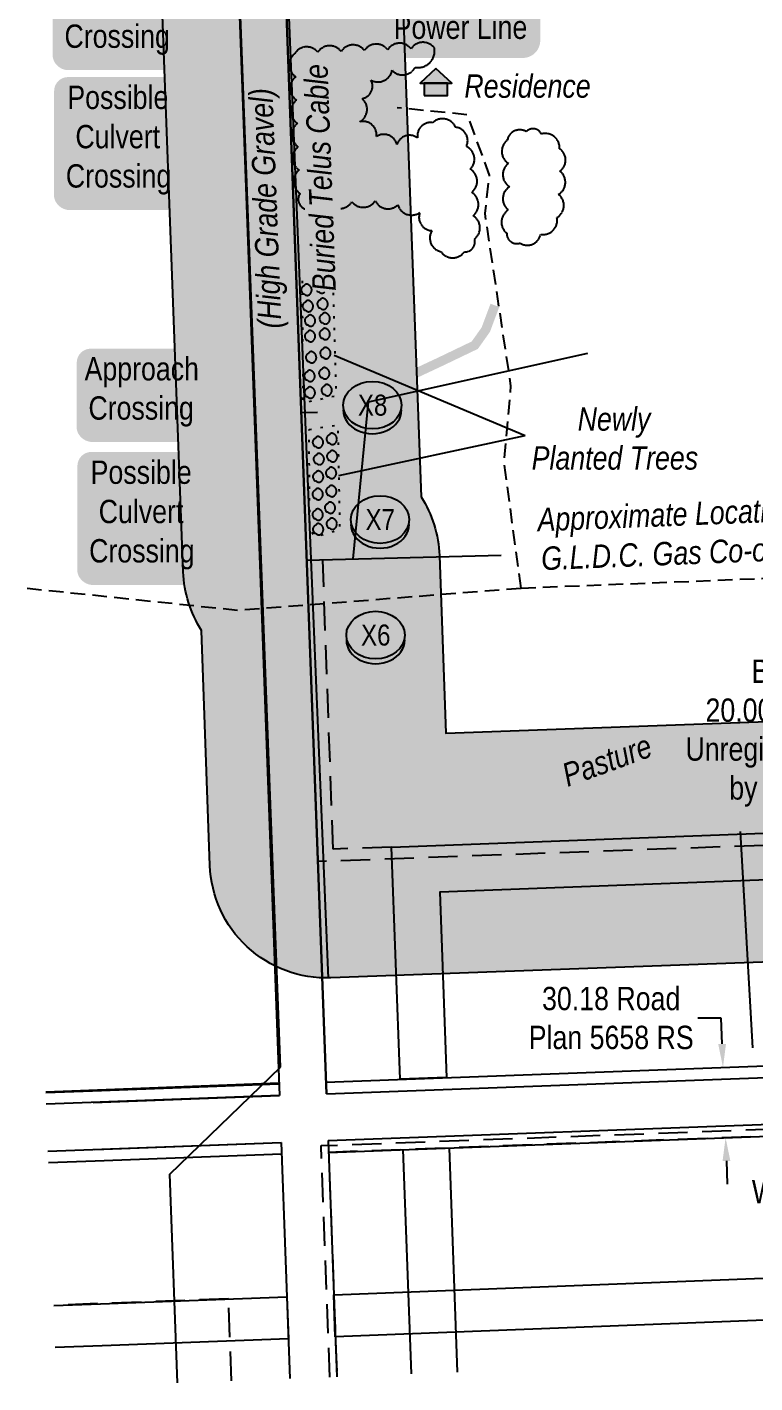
# Model space of a CAD drawing. Extents: x 683818 to 685792, y 5858248 to 5860219.
# Drawn here: x 683902 to 684214, y 5858248 to 5858829 of the extents above; entities that cross this region are included whole.
import ezdxf
from ezdxf.enums import TextEntityAlignment as Align

# ---------------------------------------------------------------- set-up
doc = ezdxf.new("R2010")
doc.units = 0
doc.header["$LTSCALE"] = 5
doc.header["$PDSIZE"] = 0.5
for name, pattern in [('0', [1, 1, 0]), ('foc-ACCESSROAD', [3.75, 2.5, -1.25]), ('foc-FLOWLINE', [3.75, 2.5, -1.25]), ('foc-TOPO', [1, 0.2, -0.8]), ('UG_PIPE', [1.875, 1.25, -0.625])]:
    doc.linetypes.add(name, pattern=pattern)
doc.layers.get('Defpoints').update_dxf_attribs({"color": 9})
for name, color, linetype in [('AS-FENCE', 48, 'foc-FENCE'), ('AS-PIPE-UG', 44, 'UG_PIPE'), ('AS-PIPE-UG-T', 44, 'Continuous'), ('AS-POWER', 104, 'foc-POWER'), ('AS-POWER-T', 104, 'Continuous'), ('AS-RESIDENCE', 14, 'Continuous'), ('AS-ROADS', 254, 'Continuous'), ('AS-TELEPHONE', 224, 'foc-TEL'), ('AS-TELEPHONE-T', 224, 'Continuous'), ('AS-TELUS', 224, 'foc-TEL'), ('C-AR', 13, 'foc-ACCESSROAD'), ('C-FLOWLINE', 13, 'foc-FLOWLINE'), ('C-RW', 13, 'Continuous'), ('CG-NOTES', 7, 'Continuous'), ('F-RW', 190, 'Continuous'), ('F-WS', 190, 'foc-ACCESSROAD'), ('L-SEC', 7, 'Continuous'), ('L-TITLEDB', 4, 'Continuous'), ('L-TITLEDB-T', 4, 'Continuous'), ('P-BUFFER-H 30m', 51, 'Continuous'), ('P-CROSSINGS', 250, 'Continuous'), ('T-BUSH', 110, '0'), ('T-BUSH-T', 110, 'Continuous'), ('T-GENERAL', 48, 'foc-TOPO'), ('T-WATER-T', 170, 'Continuous')]:
    doc.layers.add(name, color=color, linetype=linetype)
for name, color, linetype, lineweight in [('C-AR-T', 13, 'Continuous', 9), ('C-RW-T', 13, 'Continuous', 9), ('T-TEXT', 48, 'Continuous', 18)]:
    doc.layers.add(name, color=color, linetype=linetype, lineweight=lineweight)
doc.layers.add('P-PROPOSED-WL2', color=7, linetype='Continuous', true_color=0x05c1ff)
doc.layers.add('P-PROPOSED-WL4', color=7, linetype='Continuous', true_color=0x5b5bc8)
doc.styles.add('80', font='ARIALN.TTF', dxfattribs={"height": 10})
doc.styles.add('80CG', font='ARIALN.TTF', dxfattribs={"height": 10})
doc.styles.add('80L', font='ARIALN.TTF', dxfattribs={"height": 10})
doc.styles.add('80LS', font='ARIALNI.TTF', dxfattribs={"height": 10})
doc.styles.add('BOLD', font='ARIALNB.TTF')
doc.styles.add('Crossing', font='ARIALN.TTF', dxfattribs={"height": 10})
doc.styles.add('foc-LtypeFont', font='ARIALN.TTF', dxfattribs={"height": 7.35})
doc.linetypes.add('foc-FENCE', pattern='A,10,-1,["X",foc-LtypeFont,S=0.2,R=0,X=-0.625,Y=-0.75],-1.24', length=12.24)
doc.linetypes.add('foc-FENCE-NOLINE', pattern='A,0,-6,["X",foc-LtypeFont,S=0.2,R=0,X=-0.625,Y=-0.75],-6.24', length=12.24)
doc.linetypes.add('foc-POWER', pattern='A,6,-1,["P",foc-LtypeFont,S=0.2,R=0,X=-0.625,Y=-0.75],-1.24,4', length=12.24)
doc.linetypes.add('foc-POWER-NOLINE', pattern='A,0,-4,["P",foc-LtypeFont,S=0.2,R=0,X=-0.625,Y=-0.75],-8.24', length=12.24)
doc.linetypes.add('foc-TEL', pattern='A,2,-1,["T",foc-LtypeFont,S=0.2,R=0,X=-0.425,Y=-0.75],-1.24,8', length=12.24)
doc.linetypes.add('foc-TEL-NOLINE', pattern='A,0,-2,["T",foc-LtypeFont,S=0.2,R=0,X=-0.425,Y=-0.75],-10.24', length=12.24)
doc.linetypes.add('foc-TOPO-flowdirection-NOLINE', pattern='A,0,[">",foc-LtypeFont,S=0.3,R=0,X=0,Y=-0.945],-20,[">",foc-LtypeFont,S=0.3,R=0,X=0,Y=-0.945],0', length=20)
doc.dimstyles.new('Compass 5 000', dxfattribs={"dimscale": 5, "dimtxt": 9, "dimasz": 2, "dimexe": 0.2, "dimexo": 0.0625, "dimgap": 0.5, "dimtad": 0, "dimtih": 1, "dimtoh": 1, "dimzin": 0, "dimdsep": 46, "dimtxsty": '80CG', "dimcen": 0.1, "dimse1": 1, "dimse2": 1, "dimclrd": 256, "dimclrt": 256, "dimaunit": 1, "dimadec": 4, "dimazin": 0, "dimtfac": 0.06, "dimtofl": 0, "dimtmove": 0, "dimatfit": 1, "dimfxl": 0.2, "dimtolj": 1, "dimtzin": 0, "dimlwd": -1, "dimarcsym": 0})

# ---------------------------------------------------------------- blocks, each defined once
blk = doc.blocks.new('*D464')
at = {"layer": 'C-RW-T', "transparency": 16777216}
for p, q in [((684287.85, 5858525.99), (684277.85, 5858525.99)), ((684288.99, 5858495.83), (684287.85, 5858525.99)), ((684290.49, 5858455.83), (684290.87, 5858445.84))]:
    blk.add_line(p, q, dxfattribs=at)
for points in [[(684290.65, 5858495.89), (684287.32, 5858495.77), (684289.36, 5858485.84)], [(684292.16, 5858455.9), (684288.82, 5858455.77), (684290.11, 5858465.83)]]:
    blk.add_solid(points, dxfattribs=at)
at = {"layer": 'Defpoints', "color": 0, "transparency": 16777216}
for p in [(684289.36, 5858485.84), (684298.34, 5858486.17), (684299.09, 5858466.16)]:
    blk.add_point(p, dxfattribs=at)
at = {"layer": 'C-RW-T', "transparency": 16777216, "insert": (684230.35, 5858525.99), "char_height": 10, "attachment_point": 5, "style": '80CG'}
blk.add_mtext('\\A1;Baytex\\P20.00 P/L R/W^JUnregistered Plan\\Pby Caltech', dxfattribs=at)
blk = doc.blocks.new('*D498')
at = {"layer": 'Defpoints', "color": 0, "transparency": 16777216}
for p in [(684135.46, 5858380.37), (684200.59, 5858382.79), (684136.57, 5858350.23)]:
    blk.add_point(p, dxfattribs=at)
at = {"layer": 'L-TITLEDB-T', "transparency": 16777216}
for p, q in [((684199.81, 5858403.86), (684189.81, 5858403.86)), ((684200.22, 5858392.78), (684199.81, 5858403.86)), ((684202.07, 5858342.65), (684202.44, 5858332.65))]:
    blk.add_line(p, q, dxfattribs=at)
for points in [[(684201.88, 5858392.84), (684198.55, 5858392.72), (684200.59, 5858382.79)], [(684203.74, 5858342.71), (684200.41, 5858342.59), (684201.7, 5858352.64)]]:
    blk.add_solid(points, dxfattribs=at)
at = {"layer": 'L-TITLEDB-T', "transparency": 16777216, "insert": (684152.7, 5858403.86), "char_height": 10, "attachment_point": 5, "style": '80CG'}
blk.add_mtext('\\A1;30.18 Road\\PPlan 5658 RS', dxfattribs=at)
blk = doc.blocks.new('res_occ')
for points in [[(0.1, 0.89), (-1.26, -0.37), (1.46, -0.37)], [(-0.9, -1.43), (1.1, -1.43), (1.1, -0.37), (-0.9, -0.37)]]:
    blk.add_hatch(color=14).paths.add_polyline_path(points)
at = {"color": 14}
for points in [[(0.1, 0.89), (-1.26, -0.37), (1.46, -0.37)], [(-0.9, -1.43), (1.1, -1.43), (1.1, -0.37), (-0.9, -0.37)]]:
    blk.add_lwpolyline(points, close=True, dxfattribs=at)
blk = doc.blocks.new('xing2')
h = blk.add_hatch(color=50)
h.dxf.hatch_style = 1
edge = h.paths.add_edge_path()
edge.add_ellipse((0, 0), major_axis=(-12.5, 0), ratio=0.816297, start_angle=0, end_angle=360)
h = blk.add_hatch(color=250)
h.dxf.hatch_style = 1
edge = h.paths.add_edge_path()
edge.add_ellipse((0, -2.05), major_axis=(-12.5, 0), ratio=0.816297, start_angle=0, end_angle=180)
edge.add_line((12.5, -2.05), (12.5, 0))
edge.add_ellipse((0, 0), major_axis=(-12.5, 0), ratio=0.816297, start_angle=0, end_angle=180, ccw=False)
edge.add_line((-12.5, 0), (-12.5, -2.05))
at = {"color": 250}
blk.add_ellipse((0, 0), major_axis=(-12.5, 0), ratio=0.816297, dxfattribs=at)
blk.add_ellipse((0, -2.05), major_axis=(-12.5, 0), ratio=0.816297, start_param=0, end_param=3.141593, dxfattribs=at)
at = {"color": 250, "style": 'Crossing'}
blk.add_attdef('CROSSING', text='', height=9, dxfattribs=at).set_placement((0.09, 0.02), align=Align.MIDDLE_CENTER)
at = {"color": 250, "style": 'Crossing', "flags": 1}
for tag, p in [('OWNER', (0.09, -12.49)), ('DESCRIPTION', (0.09, -25.77)), ('LOCATION', (0.09, -39.3)), ('DWG_REF', (0.09, -52.84))]:
    blk.add_attdef(tag, text='', height=9, dxfattribs=at).set_placement(p, align=Align.MIDDLE_CENTER)
blk = doc.blocks.new('*U538')
h = blk.add_hatch(color=255)
edge = h.paths.add_edge_path()
edge.add_line((-26.5, -20), (26.5, -20))
edge.add_arc((26.5, -14), 6, 270, 360)
edge.add_line((32.5, -14), (32.5, 12.5))
edge.add_arc((26.5, 12.5), 6, 0, 90)
edge.add_line((26.5, 18.5), (-26.5, 18.5))
edge.add_arc((-26.5, 12.5), 6, 90, 180)
edge.add_line((-32.5, 12.5), (-32.5, -14))
edge.add_arc((-26.5, -14), 6, 180, 270)
at = {"color": 104, "flags": 128}
blk.add_lwpolyline([(-76.74, 33.89, 0, 7.5, 0), (0, 0, 0, 0, 0)], format="xyseb", dxfattribs=at)
blk.add_lwpolyline([(-26.5, -20, 3, 3, 0), (26.5, -20, 3, 3, 0.414214), (32.5, -14, 3, 3, 0), (32.5, 12.5, 3, 0, 0.414214), (26.5, 18.5, 0, 0, 0), (-26.5, 18.5, 0, 0, 0.414214), (-32.5, 12.5, 0, 0, 0), (-32.5, -14, 0, 3, 0.414214)], format="xyseb", close=True, dxfattribs=at)
at = {"color": 104, "style": '80'}
blk.add_attdef('ENTER_TEXT_001', (-26.85, -4.92), '', height=10, dxfattribs=at)
blk = doc.blocks.new('*U540')
h = blk.add_hatch(color=59)
edge = h.paths.add_edge_path()
edge.add_line((-21.5, -20), (21.5, -20))
edge.add_arc((21.5, -14), 6, 270, 360)
edge.add_line((27.5, -14), (27.5, 12.5))
edge.add_arc((21.5, 12.5), 6, 0, 90)
edge.add_line((21.5, 18.5), (-21.5, 18.5))
edge.add_arc((-21.5, 12.5), 6, 90, 180)
edge.add_line((-27.5, 12.5), (-27.5, -14))
edge.add_arc((-21.5, -14), 6, 180, 270)
at = {"color": 1, "flags": 128}
blk.add_lwpolyline([(-21.5, -20, 3, 3, 0), (21.5, -20, 3, 3, 0.414214), (27.5, -14, 3, 3, 0), (27.5, 12.5, 3, 0, 0.414214), (21.5, 18.5, 0, 0, 0), (-21.5, 18.5, 0, 0, 0.414214), (-27.5, 12.5, 0, 0, 0), (-27.5, -14, 0, 3, 0.414214)], format="xyseb", close=True, dxfattribs=at)
blk.add_lwpolyline([(65.81, -10.69, 0, 7.5, 0), (0, 0, 0, 0, 0)], format="xyseb", dxfattribs=at)
at = {"color": 1, "style": '80'}
blk.add_attdef('ENTER_TEXT_001', (-35.99, -5), '', height=10, dxfattribs=at)
blk = doc.blocks.new('*U544')
h = blk.add_hatch(color=254)
edge = h.paths.add_edge_path()
edge.add_line((-21.5, -28.5), (21.5, -28.5))
edge.add_arc((21.5, -22.5), 6, 270, 360)
edge.add_line((27.5, -22.5), (27.5, 21))
edge.add_arc((21.5, 21), 6, 0, 90)
edge.add_line((21.5, 27), (-21.5, 27))
edge.add_arc((-21.5, 21), 6, 90, 180)
edge.add_line((-27.5, 21), (-27.5, -22.5))
edge.add_arc((-21.5, -22.5), 6, 180, 270)
at = {"color": 160, "flags": 128}
blk.add_lwpolyline([(-21.5, -28.5, 3, 3, 0), (21.5, -28.5, 3, 3, 0.414214), (27.5, -22.5, 3, 3, 0), (27.5, 21, 3, 0, 0.414214), (21.5, 27, 0, 0, 0), (-21.5, 27, 0, 0, 0.414214), (-27.5, 21, 0, 0, 0), (-27.5, -22.5, 0, 3, 0.414214)], format="xyseb", close=True, dxfattribs=at)
at = {"color": 160, "style": '80'}
blk.add_attdef('ENTER_TEXT_001', (-26.85, -4.92), '', height=10, dxfattribs=at)
blk = doc.blocks.new('*U543')
h = blk.add_hatch(color=59)
edge = h.paths.add_edge_path()
edge.add_line((-21.5, -20), (21.5, -20))
edge.add_arc((21.5, -14), 6, 270, 360)
edge.add_line((27.5, -14), (27.5, 12.5))
edge.add_arc((21.5, 12.5), 6, 0, 90)
edge.add_line((21.5, 18.5), (-21.5, 18.5))
edge.add_arc((-21.5, 12.5), 6, 90, 180)
edge.add_line((-27.5, 12.5), (-27.5, -14))
edge.add_arc((-21.5, -14), 6, 180, 270)
at = {"color": 1, "flags": 128}
blk.add_lwpolyline([(-21.5, -20, 3, 3, 0), (21.5, -20, 3, 3, 0.414214), (27.5, -14, 3, 3, 0), (27.5, 12.5, 3, 0, 0.414214), (21.5, 18.5, 0, 0, 0), (-21.5, 18.5, 0, 0, 0.414214), (-27.5, 12.5, 0, 0, 0), (-27.5, -14, 0, 3, 0.414214)], format="xyseb", close=True, dxfattribs=at)
blk.add_lwpolyline([(70.25, -8.33, 0, 7.5, 0), (0, 0, 0, 0, 0)], format="xyseb", dxfattribs=at)
at = {"color": 1, "style": '80'}
blk.add_attdef('ENTER_TEXT_001', (-35.99, -5), '', height=10, dxfattribs=at)
blk = doc.blocks.new('*U545')
h = blk.add_hatch(color=254)
edge = h.paths.add_edge_path()
edge.add_line((-21.5, -28.5), (21.5, -28.5))
edge.add_arc((21.5, -22.5), 6, 270, 360)
edge.add_line((27.5, -22.5), (27.5, 21))
edge.add_arc((21.5, 21), 6, 0, 90)
edge.add_line((21.5, 27), (-21.5, 27))
edge.add_arc((-21.5, 21), 6, 90, 180)
edge.add_line((-27.5, 21), (-27.5, -22.5))
edge.add_arc((-21.5, -22.5), 6, 180, 270)
at = {"color": 160, "flags": 128}
blk.add_lwpolyline([(-21.5, -28.5, 3, 3, 0), (21.5, -28.5, 3, 3, 0.414214), (27.5, -22.5, 3, 3, 0), (27.5, 21, 3, 0, 0.414214), (21.5, 27, 0, 0, 0), (-21.5, 27, 0, 0, 0.414214), (-27.5, 21, 0, 0, 0), (-27.5, -22.5, 0, 3, 0.414214)], format="xyseb", close=True, dxfattribs=at)
at = {"color": 160, "style": '80'}
blk.add_attdef('ENTER_TEXT_001', (-26.85, -4.92), '', height=10, dxfattribs=at)

msp = doc.modelspace()

# ---------------------------------------------------------------- hatches: boundary and pattern name
at = {"layer": 'P-BUFFER-H 30m'}
h = msp.add_hatch(color=256, dxfattribs=at)
h.dxf.hatch_style = 1
edge = h.paths.add_edge_path()
edge.add_line((684055.703, 5859046.042), (684071.22, 5858627.276))
edge.add_arc((684029.141, 5858600.28), 49.994, 2.048292, 32.682197, ccw=False)
edge.add_line((684079.103, 5858602.067), (684081.825, 5858525.967))
edge.add_line((684081.825, 5858525.967), (684612.864, 5858545.286))
edge.add_arc((684614.681, 5858495.325), 49.994, 2.083392, 92.083392, ccw=False)
edge.add_line((684664.642, 5858497.142), (684668.173, 5858400.067))
edge.add_arc((684618.213, 5858398.25), 49.994, -87.879377, 2.083392, ccw=False)
edge.add_line((684620.062, 5858348.29), (684617.065, 5858348.179))
edge.add_arc((684615.215, 5858398.139), 49.994, 182.083392, 272.120623, ccw=False)
edge.add_line((684565.254, 5858396.321), (684563.649, 5858440.44))
edge.add_line((684563.649, 5858440.44), (684032.578, 5858421.121))
edge.add_arc((684030.761, 5858471.081), 49.994, 182.048292, 272.083392, ccw=False)
edge.add_line((683980.799, 5858469.294), (683977.197, 5858569.994))
edge.add_arc((684019.316, 5858596.927), 49.994, 182.122155, 212.597624, ccw=False)
edge.add_line((683969.356, 5858595.076), (683950.822, 5859095.249))
edge.add_arc((684000.782, 5859097.1), 49.994, 92.053666, 182.122155, ccw=False)
edge.add_line((683998.99, 5859147.062), (684001.987, 5859147.169))
edge.add_line((684001.987, 5859147.169), (684716.657, 5859172.796))
edge.add_arc((684718.449, 5859122.834), 49.994, 2.053666, 92.053666, ccw=False)
edge.add_line((684768.411, 5859124.626), (684768.518, 5859121.629))
edge.add_arc((684718.556, 5859119.837), 49.994, -87.946334, 2.053666, ccw=False)
edge.add_line((684720.348, 5859069.875), (684055.703, 5859046.042))
at = {"layer": 'P-PROPOSED-WL2', "linetype": 'Continuous'}
h = msp.add_hatch(color=256, dxfattribs=at)
h.dxf.hatch_style = 1
h.paths.add_polyline_path([(684615.215, 5858398.139), (684611.793, 5858492.218), (684030.761, 5858471.081), (684026.251, 5858597.175), (684022.313, 5858597.034), (684022.201, 5858600.032), (684029.141, 5858600.28), (684033.651, 5858474.188), (684614.681, 5858495.325), (684618.213, 5858398.25)])
at = {"layer": 'P-PROPOSED-WL4'}
h = msp.add_hatch(color=256, dxfattribs=at)
h.dxf.hatch_style = 1
h.paths.add_polyline_path([(684000.782, 5859097.1), (684019.316, 5858596.927), (684022.313, 5858597.034), (684003.779, 5859097.207)])

# ---------------------------------------------------------------- linework, layer by layer
at = {"layer": 'AS-FENCE', "linetype": 'foc-FENCE-NOLINE', "flags": 128}
msp.add_lwpolyline([(684031.574, 5858420.81), (684021.947, 5858655.806), (684001.106, 5859169.351)], dxfattribs=at)
at = {"layer": 'AS-FENCE', "flags": 128}
for points in [[(684042.206, 5858600.618), (684048.713, 5858667.959), (684142.69, 5858688.83)], [(684022.199, 5858600.1), (684105.584, 5858602.259)], [(684207.938, 5858483.834), (684213.265, 5858391.079)]]:
    msp.add_lwpolyline(points, dxfattribs=at)
at = {"layer": 'AS-PIPE-UG', "flags": 128}
for points in [[(684114.111, 5858588.14), (684463.559, 5858602.176), (684700.451, 5858515.147), (684830.824, 5858519.314), (684833.459, 5858520.658), (684834.328, 5858522.746), (684832.262, 5858556.508), (684833.649, 5858570.001), (684837.943, 5858573.484), (684844.109, 5858573.401), (684862.302, 5858577.092), (684888.365, 5858577.444), (684869.926, 5858985.58), (684973.582, 5858989.756), (684963.827, 5859218.443)], [(684114.111, 5858588.14), (684106.82, 5858641.929), (684109.768, 5858674.793), (684098.649, 5858748.599), (684100.605, 5858765.048), (684091.085, 5858790.933), (684061.069, 5858793.954)], [(683902.477, 5858588.103), (683992.862, 5858578.667), (684114.111, 5858588.14)]]:
    msp.add_lwpolyline(points, dxfattribs=at)
at = {"layer": 'AS-POWER', "linetype": 'foc-POWER-NOLINE', "flags": 128}
for points in [[(684011.038, 5858382.841), (683977.358, 5859268.518)], [(684030.485, 5858376.487), (684834.165, 5858406.246), (685638.047, 5858438.156)], [(683910.484, 5858372.011), (683930.551, 5858372.754), (684010.38, 5858375.743)]]:
    msp.add_lwpolyline(points, dxfattribs=at)
at = {"layer": 'AS-POWER', "flags": 128}
msp.add_lwpolyline([(683966.969, 5858247.565), (683963.669, 5858336.985), (684011.038, 5858382.841)], dxfattribs=at)
at = {"layer": 'AS-ROADS', "flags": 128}
for points, const_width in [([(684009.652, 5858822.805), (684079.86, 5858825.493)], 3.999), ([(684012.764, 5858657.808), (684027.896, 5858662.526), (684046.638, 5858669.741), (684079.819, 5858685.281), (684094.257, 5858692.218), (684098.977, 5858698.878), (684102.864, 5858709.284)], 3.999), ([(684039.59, 5858667.028), (684039.171, 5858575.167), (684111.482, 5858476.434)], 3)]:
    msp.add_lwpolyline(points, dxfattribs=dict(at, const_width=const_width))
at = {"layer": 'AS-TELEPHONE', "linetype": 'foc-TEL-NOLINE', "flags": 128}
msp.add_lwpolyline([(684030.671, 5858371.462), (684001.106, 5859169.351), (683997.454, 5859269.253)], dxfattribs=at)
at = {"layer": 'AS-TELUS', "linetype": 'foc-TEL-NOLINE', "flags": 128}
for points in [[(684031.416, 5858351.367), (684835.095, 5858381.126), (685639.044, 5858413.038)], [(683911.415, 5858346.875), (684011.32, 5858350.615)]]:
    msp.add_lwpolyline(points, dxfattribs=at)
at = {"layer": 'AS-TELUS', "linetype": 'foc-TOPO-flowdirection-NOLINE', "flags": 128}
msp.add_lwpolyline([(683931.491, 5858347.634), (684011.32, 5858350.623)], dxfattribs=at)
at = {"layer": 'C-AR', "flags": 128}
for points in [[(684026.886, 5858663.339), (684019.859, 5858663.26)], [(684033.577, 5858476.256), (684029.141, 5858600.28)], [(684630.299, 5858492.891), (684026.985, 5858470.944)], [(684058.613, 5858477.159), (684033.577, 5858476.256)]]:
    msp.add_lwpolyline(points, dxfattribs=at)
at = {"layer": 'C-AR-T', "flags": 128}
msp.add_lwpolyline([(684022.201, 5858600.032), (684029.141, 5858600.28)], dxfattribs=at)
at = {"layer": 'C-RW', "flags": 128}
msp.add_lwpolyline([(684082.156, 5858378.4), (684062.298, 5858377.665), (684058.613, 5858477.159), (685634.18, 5858536.404), (685634.984, 5858516.442), (684079.277, 5858457.891)], close=True, dxfattribs=at)
for points in [[(684063.415, 5858347.52), (684066.974, 5858251.426)], [(684083.247, 5858348.254), (684086.726, 5858252.188)]]:
    msp.add_lwpolyline(points, dxfattribs=at)
at = {"layer": 'F-RW', "flags": 128}
msp.add_lwpolyline([(684034.49, 5858267.303), (684033.825, 5858285.284), (684317.023, 5858296.242), (684327.206, 5858307.269), (684325.399, 5858357.085), (684343.377, 5858357.751), (684345.451, 5858300.521), (684325.161, 5858278.55)], close=True, dxfattribs=at)
msp.add_lwpolyline([(683913.866, 5858280.743), (683933.941, 5858281.497), (684013.744, 5858284.496), (684014.413, 5858266.508), (683934.607, 5858263.51), (683914.532, 5858262.756)], dxfattribs=at)
at = {"layer": 'F-WS'}
msp.add_lwpolyline([(683990.078, 5858248.457), (683988.779, 5858283.59), (683913.863, 5858280.819)], dxfattribs=at)
at = {"layer": 'L-SEC', "flags": 128}
for points in [[(684001.101, 5859169.464), (684030.671, 5858371.462)], [(683981.01, 5859168.616), (684010.575, 5858370.718)], [(684030.671, 5858371.462), (684834.351, 5858401.222)], [(684031.416, 5858351.367), (684835.095, 5858381.126)], [(684010.575, 5858370.718), (683910.67, 5858366.978)], [(683930.739, 5858367.729), (684010.575, 5858370.718)], [(683911.415, 5858346.882), (684011.32, 5858350.623)], [(684011.32, 5858350.623), (684015.08, 5858249.422)], [(684031.416, 5858351.367), (684035.177, 5858250.198)]]:
    msp.add_lwpolyline(points, dxfattribs=at)
at = {"layer": 'L-TITLEDB', "flags": 128}
for points in [[(684030.485, 5858376.487), (684834.165, 5858406.246)], [(683910.472, 5858372.324), (684010.346, 5858376.068)], [(684031.6, 5858346.342), (684835.281, 5858376.101)], [(684011.508, 5858345.598), (683931.679, 5858342.609), (683911.601, 5858341.858)]]:
    msp.add_lwpolyline(points, dxfattribs=at)
at = {"layer": 'P-BUFFER-H 30m', "flags": 128}
msp.add_lwpolyline([(684055.703, 5859046.042), (684071.22, 5858627.276, -0.1344674), (684079.103, 5858602.067), (684081.825, 5858525.967), (684612.864, 5858545.286, -0.4142136), (684664.642, 5858497.142), (684668.173, 5858400.067, -0.4140232), (684620.062, 5858348.29), (684617.065, 5858348.179, -0.4144039), (684565.254, 5858396.321), (684563.649, 5858440.44), (684032.578, 5858421.121, -0.414393), (683980.799, 5858469.294), (683977.197, 5858569.994, -0.1337637), (683969.356, 5858595.076), (683950.822, 5859095.249, -0.4145637), (683998.99, 5859147.062), (684001.987, 5859147.169), (684716.657, 5859172.796, -0.4142136), (684768.411, 5859124.626), (684768.518, 5859121.629, -0.4142136), (684720.348, 5859069.875)], format="xyb", close=True, dxfattribs=at)
at = {"layer": 'T-BUSH', "flags": 128}
for points in [[(684036.906, 5858750.817, 0.2391867), (684041.636, 5858753.663, 0.5205671), (684051.623, 5858754.133, 0.5205671), (684061.29, 5858752.354, 0.5205671), (684070.747, 5858749.108, 0.5205671), (684075.88, 5858741.304, 0.5205671), (684079.787, 5858732.274, 0.5205671), (684089.781, 5858732.209, 0.5205671), (684094.161, 5858737.708, 0.5205671), (684093.555, 5858747.689, 0.5205671), (684092.949, 5858757.669, 0.5205671), (684092.343, 5858767.649, 0.5205671), (684090.652, 5858777.386, 0.5205671), (684086.052, 5858785.603, 0.5205671), (684076.244, 5858787.549, 0.5205671), (684069.776, 5858781.008, 0.5205671), (684060.898, 5858778.153, 0.5205671), (684052.161, 5858781.623, 0.5205671), (684045.042, 5858787.947, 0.5205671), (684045.971, 5858797.902, 0.5205671), (684049.738, 5858805.848, 0.5205671), (684058.82, 5858810.029, 0.5205671), (684068.72, 5858811.268, 0.5205671), (684076.947, 5858819.577, 0.5205671), (684066.955, 5858819.208, 0.5205671), (684056.963, 5858818.838, 0.5205671), (684046.971, 5858818.469, 0.5205671), (684036.979, 5858818.1, 0.5205671), (684026.987, 5858817.731, 0.5205671), (684017.156, 5858817.213, 0.5205671), (684017.526, 5858807.221, 0.5205671), (684017.896, 5858797.229, 0.5205671), (684018.267, 5858787.237, 0.5205671), (684018.637, 5858777.245, 0.5205671), (684019.007, 5858767.253, 0.5205671), (684019.377, 5858757.261, 0.480563), (684021.49, 5858750.59, 0.480563)], [(684022.976, 5858718.091, 0.5205671), (684021.069, 5858717.578, 0.5205671), (684020.225, 5858714.903, 0.5205671), (684021.179, 5858714.243, 0.5205671), (684023.709, 5858714.169, 0.5205671), (684022.976, 5858718.091)], [(684023.583, 5858711.115, 0.5205671), (684021.676, 5858710.602, 0.5205671), (684020.832, 5858707.926, 0.5205671), (684021.786, 5858707.266, 0.5205671), (684024.316, 5858707.193, 0.5205671), (684023.583, 5858711.115)], [(684026.618, 5858715.489, 0.3643682), (684027.475, 5858715.182, 0.5077442), (684029.967, 5858715.059)], [(684029.879, 5858712.054, 0.5205671), (684027.972, 5858711.541, 0.5205671), (684027.129, 5858708.865, 0.5205671), (684028.082, 5858708.205, 0.5205671), (684030.613, 5858708.132, 0.5205671), (684029.879, 5858712.054)], [(684024.493, 5858704.896, 0.5205671), (684022.586, 5858704.383, 0.5205671), (684021.743, 5858701.708, 0.5205671), (684022.696, 5858701.048, 0.5205671), (684025.227, 5858700.974, 0.5205671), (684024.493, 5858704.896)], [(684030.79, 5858705.836, 0.5205671), (684028.883, 5858705.322, 0.5205671), (684028.039, 5858702.647, 0.5205671), (684028.993, 5858701.987, 0.5205671), (684031.523, 5858701.914, 0.5205671), (684030.79, 5858705.836)], [(684030.79, 5858699.164, 0.5205671), (684028.883, 5858698.651, 0.5205671), (684028.039, 5858695.975, 0.5205671), (684028.993, 5858695.316, 0.5205671), (684031.523, 5858695.242, 0.5205671), (684030.79, 5858699.164)], [(684024.493, 5858698.225, 0.5205671), (684022.586, 5858697.712, 0.5205671), (684021.743, 5858695.036, 0.5205671), (684022.696, 5858694.376, 0.5205671), (684025.227, 5858694.303, 0.5205671), (684024.493, 5858698.225)], [(684024.963, 5858689.182, 0.5205671), (684023.056, 5858688.668, 0.5205671), (684022.213, 5858685.993, 0.5205671), (684023.166, 5858685.333, 0.5205671), (684025.697, 5858685.26, 0.5205671), (684024.963, 5858689.182)], [(684031.072, 5858690.966, 0.5205671), (684029.165, 5858690.453, 0.5205671), (684028.321, 5858687.777, 0.5205671), (684029.275, 5858687.118, 0.5205671), (684031.805, 5858687.044, 0.5205671), (684031.072, 5858690.966)], [(684024.305, 5858681.198, 0.5205671), (684022.398, 5858680.685, 0.5205671), (684021.555, 5858678.009, 0.5205671), (684022.508, 5858677.35, 0.5205671), (684025.039, 5858677.276, 0.5205671), (684024.305, 5858681.198)], [(684030.602, 5858682.325, 0.5205671), (684028.695, 5858681.812, 0.5205671), (684027.851, 5858679.136, 0.5205671), (684028.805, 5858678.477, 0.5205671), (684031.335, 5858678.403, 0.5205671), (684030.602, 5858682.325)], [(684024.399, 5858674.06, 0.5205671), (684022.492, 5858673.547, 0.5205671), (684021.649, 5858670.871, 0.5205671), (684022.602, 5858670.211, 0.5205671), (684025.133, 5858670.138, 0.5205671), (684024.399, 5858674.06)], [(684031.636, 5858675.093, 0.5205671), (684029.729, 5858674.58, 0.5205671), (684028.885, 5858671.904, 0.5205671), (684029.839, 5858671.245, 0.5205671), (684032.369, 5858671.171, 0.5205671), (684031.636, 5858675.093)], [(684027.882, 5858652.792, 0.5205671), (684025.975, 5858652.279, 0.5205671), (684025.131, 5858649.603, 0.5205671), (684026.085, 5858648.943, 0.5205671), (684028.615, 5858648.87, 0.5205671), (684027.882, 5858652.792)], [(684033.802, 5858654.201, 0.5205671), (684031.895, 5858653.687, 0.5205671), (684031.052, 5858651.012, 0.5205671), (684032.005, 5858650.352, 0.5205671), (684034.536, 5858650.279, 0.5205671), (684033.802, 5858654.201)], [(684033.99, 5858646.781, 0.5205671), (684032.083, 5858646.267, 0.5205671), (684031.24, 5858643.592, 0.5205671), (684032.193, 5858642.932, 0.5205671), (684034.724, 5858642.859, 0.5205671), (684033.99, 5858646.781)], [(684028.258, 5858645.56, 0.5205671), (684026.351, 5858645.046, 0.5205671), (684025.507, 5858642.371, 0.5205671), (684026.461, 5858641.711, 0.5205671), (684028.991, 5858641.638, 0.5205671), (684028.258, 5858645.56)], [(684027.976, 5858638.046, 0.5205671), (684026.069, 5858637.533, 0.5205671), (684025.225, 5858634.857, 0.5205671), (684026.179, 5858634.197, 0.5205671), (684028.709, 5858634.124, 0.5205671), (684027.976, 5858638.046)], [(684033.521, 5858639.642, 0.5205671), (684031.613, 5858639.129, 0.5205671), (684030.77, 5858636.454, 0.5205671), (684031.723, 5858635.794, 0.5205671), (684034.254, 5858635.721, 0.5205671), (684033.521, 5858639.642)], [(684027.788, 5858630.532, 0.5205671), (684025.881, 5858630.019, 0.5205671), (684025.037, 5858627.343, 0.5205671), (684025.991, 5858626.683, 0.5205671), (684028.521, 5858626.61, 0.5205671), (684027.788, 5858630.532)], [(684033.615, 5858631.847, 0.5205671), (684031.707, 5858631.334, 0.5205671), (684030.864, 5858628.658, 0.5205671), (684031.817, 5858627.998, 0.5205671), (684034.348, 5858627.925, 0.5205671), (684033.615, 5858631.847)], [(684033.051, 5858624.709, 0.5205671), (684031.144, 5858624.196, 0.5205671), (684030.3, 5858621.52, 0.5205671), (684031.254, 5858620.86, 0.5205671), (684033.784, 5858620.787, 0.5205671), (684033.051, 5858624.709)], [(684027.788, 5858621.797, 0.5205671), (684025.881, 5858621.284, 0.5205671), (684025.037, 5858618.608, 0.5205671), (684025.991, 5858617.949, 0.5205671), (684028.521, 5858617.875, 0.5205671), (684027.788, 5858621.797)], [(684033.802, 5858617.852, 0.5205671), (684031.895, 5858617.339, 0.5205671), (684031.052, 5858614.664, 0.5205671), (684032.005, 5858614.004, 0.5205671), (684034.536, 5858613.93, 0.5205671), (684033.802, 5858617.852)], [(684027.976, 5858615.504, 0.5205671), (684026.069, 5858614.991, 0.5205671), (684025.225, 5858612.315, 0.5205671), (684026.179, 5858611.656, 0.5205671), (684028.709, 5858611.582, 0.5205671), (684027.976, 5858615.504)]]:
    msp.add_lwpolyline(points, format="xyb", dxfattribs=at)
msp.add_lwpolyline([(684116.332, 5858783.728, 0.5205671), (684108.199, 5858780.092, 0.5205671), (684108.648, 5858770.103, 0.5205671), (684109.097, 5858760.114, 0.5205671), (684108.628, 5858750.149, 0.5205671), (684107.935, 5858740.213, 0.5205671), (684113.615, 5858735.957, 0.5205671), (684122.497, 5858739.707, 0.5205671), (684129.469, 5858746.874, 0.5205671), (684130.179, 5858756.8, 0.5205671), (684130.761, 5858766.782, 0.5205671), (684130.565, 5858776.42, 0.5205671), (684122.791, 5858782.709, 0.5205671)], format="xyb", close=True, dxfattribs=at)
at = {"layer": 'T-GENERAL', "flags": 128}
msp.add_lwpolyline([(684033.563, 5858714.597), (684034.881, 5858670.452), (684020.815, 5858667.408), (684020.38, 5858721.466), (684022.447, 5858721.252)], dxfattribs=at)
msp.add_lwpolyline([(684023.248, 5858656.09), (684035.572, 5858658.082), (684036.388, 5858612.981), (684025.695, 5858609.993), (684023.611, 5858613.434)], close=True, dxfattribs=at)

# ---------------------------------------------------------------- block references
at = {"layer": 'AS-POWER-T'}
ref = msp.add_blockref('*U538', (684088.322, 5858836.786), dxfattribs=dict(at, xscale=0.9994550983480693, yscale=0.9994550983480693, zscale=0.9994550983480693))
ref.add_attrib('ENTER_TEXT_001', 'Equs O/H', (684063.527, 5858840.111), dxfattribs={"layer": '0', "color": 104, "height": 9.9946, "style": '80'})
ref.add_attrib('ENTER_TEXT_002', 'Power Line', (684059.494, 5858823.453), dxfattribs={"layer": '0', "color": 104, "height": 9.9946, "style": '80'})
at = {"layer": 'AS-RESIDENCE', "xscale": 4.998125234365218, "yscale": 4.998125234365218, "zscale": 4.998125234365218}
msp.add_blockref('res_occ', (684077.085, 5858806.296), dxfattribs=at)
at = {"layer": 'CG-NOTES'}
ref = msp.add_blockref('*U543', (683940.933, 5858831.566), dxfattribs=dict(at, xscale=0.9987073160586135, yscale=0.9987073160586135, zscale=0.9987073160586135))
ref.add_attrib('ENTER_TEXT_001', 'Approach', (683916.841, 5858836.452), dxfattribs={"layer": '0', "color": 1, "height": 9.9871, "style": '80'})
ref.add_attrib('ENTER_TEXT_002', 'Crossing', (683918.486, 5858819.629), dxfattribs={"layer": '0', "color": 1, "height": 9.9871, "style": '80'})
ref = msp.add_blockref('*U544', (683941.534, 5858780.122), dxfattribs=dict(at, xscale=0.9997560149109973, yscale=0.9997560149109973, zscale=0.9997560149109973))
ref.add_attrib('ENTER_TEXT_001', 'Possible', (683919.697, 5858793.432), dxfattribs={"layer": '0', "color": 160, "height": 9.9976, "style": '80'})
ref.add_attrib('ENTER_TEXT_002', 'Culvert', (683923.158, 5858776.593), dxfattribs={"layer": '0', "color": 160, "height": 9.9976, "style": '80'})
ref.add_attrib('ENTER_TEXT_003', 'Crossing', (683919.063, 5858759.753), dxfattribs={"layer": '0', "color": 160, "height": 9.9976, "style": '80'})
ref = msp.add_blockref('*U540', (683951.198, 5858672.249), dxfattribs=dict(at, xscale=0.9987073160586135, yscale=0.9987073160586135, zscale=0.9987073160586135))
ref.add_attrib('ENTER_TEXT_001', 'Approach', (683927.105, 5858677.135), dxfattribs={"layer": '0', "color": 1, "height": 9.9871, "style": '80'})
ref.add_attrib('ENTER_TEXT_002', 'Crossing', (683928.751, 5858660.313), dxfattribs={"layer": '0', "color": 1, "height": 9.9871, "style": '80'})
ref = msp.add_blockref('*U545', (683951.516, 5858619.487), dxfattribs=dict(at, xscale=0.9997560149109973, yscale=0.9997560149109973, zscale=0.9997560149109973))
ref.add_attrib('ENTER_TEXT_001', 'Possible', (683929.679, 5858632.798), dxfattribs={"layer": '0', "color": 160, "height": 9.9976, "style": '80'})
ref.add_attrib('ENTER_TEXT_002', 'Culvert', (683933.14, 5858615.958), dxfattribs={"layer": '0', "color": 160, "height": 9.9976, "style": '80'})
ref.add_attrib('ENTER_TEXT_003', 'Crossing', (683929.045, 5858599.118), dxfattribs={"layer": '0', "color": 160, "height": 9.9976, "style": '80'})
at = {"layer": 'P-CROSSINGS', "xscale": 0.9996250468730448, "yscale": 0.9996250468730448, "zscale": 0.9996250468730448}
for p, values in [((684050.396, 5858666.506), {'CROSSING': 'X8'}), ((684053.672, 5858617.483), {'CROSSING': 'X7'}), ((684051.748, 5858567.991), {'CROSSING': 'X6'})]:
    msp.add_blockref('xing2', p, dxfattribs=at).add_auto_attribs(values)

# ---------------------------------------------------------------- texts
at = {"layer": 'AS-PIPE-UG-T', "insert": (684120.867, 5858622.409), "char_height": 9.99625, "attachment_point": 1, "rotation": 2.299971, "style": '80L'}
msp.add_mtext_dynamic_manual_height_columns('\\pi0.065621;{\\fArial Narrow|b0|i1|c0|p34;Approximate Location of\\P\\pi0.98956;G.L.D.C. Gas Co-op Ltd.}', width=125.12529, gutter_width=49.994, heights=[0], dxfattribs=at)
at = {"layer": 'AS-RESIDENCE', "insert": (684089.469, 5858808.245), "char_height": 9.99625, "attachment_point": 1, "style": '80L'}
msp.add_mtext_dynamic_manual_height_columns('\\pi0.33288;{\\fArial Narrow|b0|i1|c0|p34;Residence}', width=53.93364, gutter_width=49.994, heights=[0], dxfattribs=at)
at = {"layer": 'AS-TELEPHONE-T', "linetype": 'foc-POWER-NOLINE', "insert": (684024.775, 5858714.862), "char_height": 9.99625, "attachment_point": 1, "rotation": 92.120623, "style": '80L'}
msp.add_mtext_dynamic_manual_height_columns('\\pi0.30494;{\\fArial Narrow|b0|i1|c0|p34;Buried Telus Cable}', width=97.21075, gutter_width=49.994, heights=[0], dxfattribs=at)
at = {"layer": 'T-BUSH-T', "insert": (684118.3, 5858665.572), "char_height": 9.99875, "attachment_point": 1, "style": '80L'}
msp.add_mtext_dynamic_manual_height_columns('\\pi20.038;{\\fArial Narrow|b0|i1|c0|p34;Newly \\P\\pi0.33068;Planted Trees}', width=71.39604, gutter_width=50, heights=[0], dxfattribs=at)
at = {"layer": 'T-TEXT', "style": '80LS'}
for s, height, rotation, p in [('(High Grade Gravel)', 9.99625, 92.18661, (684004.508, 5858750.838)), ('Pasture', 9.9963, 20, (684150.868, 5858514.325))]:
    msp.add_text(s, height=height, rotation=rotation, dxfattribs=at).set_placement(p, align=Align.MIDDLE_CENTER)

# ---------------------------------------------------------------- dimensions: what is measured, and where the dimension line sits
at = {"layer": 'C-RW-T'}
dim = msp.add_linear_dim(base=(684289.362, 5858485.835), p1=(684299.088, 5858466.164), p2=(684298.335, 5858486.173), angle=92.153456, text='Baytex\\P20.00 P/L R/W^JUnregistered Plan\\Pby Caltech', dimstyle='Compass 5 000', dxfattribs=at)
dim.commit()
dim.dimension.update_dxf_attribs({"geometry": '*D464', "text_midpoint": (684230.348, 5858525.992), "dimtype": 161})
at = {"layer": 'L-TITLEDB-T'}
dim = msp.add_linear_dim(base=(684200.589, 5858382.786), p1=(684136.575, 5858350.229), p2=(684135.459, 5858380.374), angle=92.120623, text='30.18 Road\\PPlan 5658 RS', dimstyle='Compass 5 000', dxfattribs=at)
dim.commit()
dim.dimension.update_dxf_attribs({"geometry": '*D498', "text_midpoint": (684152.701, 5858403.859), "dimtype": 161})

# ---------------------------------------------------------------- leaders
at = {"layer": 'T-BUSH-T'}
for points in [[(684034.011, 5858688.001), (684115.884, 5858653.486)], [(684035.998, 5858636.311), (684115.884, 5858653.486)]]:
    msp.add_leader(points, dimstyle='Compass 5 000', dxfattribs=at)

# ---------------------------------------------------------------- next in the draw order: texts
at = {"layer": 'T-WATER-T', "insert": (684212.204, 5858334.476), "char_height": 9.9975, "width": 32.06333, "attachment_point": 1, "style": 'BOLD', "bg_fill": 2}
msp.add_mtext('\\pi0.75922;{\\fArial Narrow|b0|i0|c0|p34;Water \\P\\pi5.3931;Well}', dxfattribs=at)

# ---------------------------------------------------------------- next in the draw order: linework, layer by layer
at = {"layer": 'C-FLOWLINE', "flags": 128}
for points in [[(684032.153, 5858250.082), (684028.456, 5858349.228), (684496.679, 5858366.554), (684495.675, 5858393.712), (684834.131, 5858406.245), (684834.165, 5858406.246), (684916.862, 5858409.529), (685638.054, 5858438.156), (685758.07, 5858442.674)], [(685758.188, 5858439.677), (685638.169, 5858435.159), (684919.215, 5858406.621), (684916.974, 5858406.532), (684834.247, 5858403.248), (684498.784, 5858390.826), (684499.788, 5858363.667), (684031.6, 5858346.342), (684035.177, 5858250.198)]]:
    msp.add_lwpolyline(points, dxfattribs=at)

doc.saveas('drawing.dxf')
